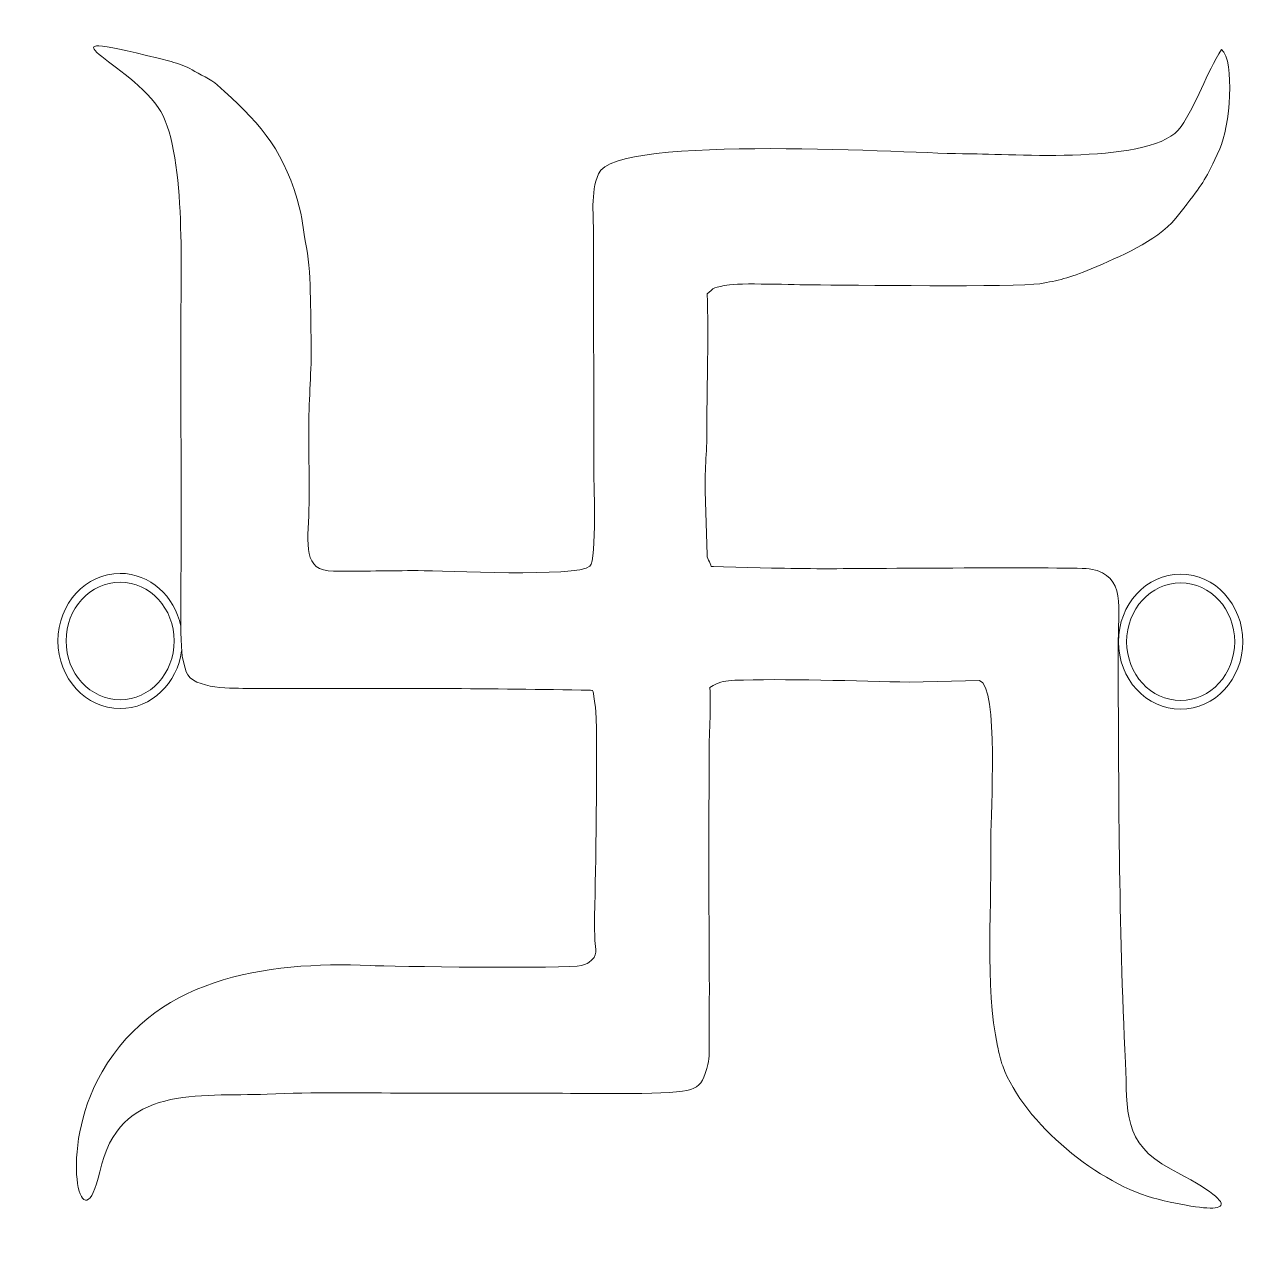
# Model space of a CAD drawing. Header units: millimetres. Extents: x -52 to 26.9, y -22 to 56.5.
import ezdxf

# ---------------------------------------------------------------- set-up
doc = ezdxf.new("R2010")
doc.units = ezdxf.units.MM
doc.header["$MEASUREMENT"] = 0
doc.layers.add('Layer 1', color=7, linetype='Continuous')

msp = doc.modelspace()

# ---------------------------------------------------------------- linework, layer by layer
at = {"layer": 'Layer 1', "color": 250, "lineweight": 9}
for centre, major_axis, ratio in [((-45.8246, 16.8875), (0, 3.7736), 0.9199968), ((22.2663, 16.8415), (0, 4.3395), 0.9200138), ((22.2663, 16.8415), (0, 3.7736), 0.9199968)]:
    msp.add_ellipse(centre, major_axis=major_axis, ratio=ratio, dxfattribs=at)
for points, knots in [([(-7.7364, 21.6765), (-7.7817, 21.6759), (-7.8262, 21.6757), (-7.8703, 21.6762), (-7.8703, 21.6762), (-7.9101, 21.8657), (-8.2078, 22.333), (-8.1264, 22.4038), (-8.1264, 22.4038), (-8.1264, 22.4038), (-8.2682, 26.5226), (-8.2682, 26.5226), (-8.2682, 26.5226), (-8.2756, 27.931), (-8.1416, 29.2649), (-8.1479, 30.7042), (-8.1479, 30.7042), (-8.1601, 33.4914), (-8.0165, 36.4155), (-8.1343, 39.1781), (-8.1343, 39.1781), (-7.9401, 39.3008), (-7.8246, 39.4921), (-7.6329, 39.5686), (-7.6329, 39.5686), (-7.5295, 39.6098), (-7.0389, 39.7022), (-6.8662, 39.7398), (-6.8662, 39.7398), (-6.1782, 39.8894), (-2.3594, 39.7548), (-1.3476, 39.7501), (-1.3476, 39.7501), (0.673, 39.7408), (11.798, 39.5904), (13.2245, 39.8292), (13.2245, 39.8292), (14.4284, 40.0259), (15.0604, 40.1819), (16.5244, 40.7798), (16.5244, 40.7798), (18.3987, 41.6045), (20.6215, 42.4552), (21.9544, 44.0329), (21.9544, 44.0329), (21.9544, 44.0329), (22.5468, 44.7804), (22.5468, 44.7804), (22.5468, 44.7804), (22.6039, 44.8507), (22.5997, 44.8497), (22.6565, 44.9244), (22.6565, 44.9244), (23.8111, 46.4352), (23.8092, 46.4134), (24.7817, 48.4862), (24.7817, 48.4862), (25.4247, 49.8566), (25.7658, 54.103), (24.8997, 54.8731), (24.8997, 54.8731), (23.9191, 53.3559), (23.2866, 51.3435), (22.2957, 49.9103), (22.2957, 49.9103), (20.6068, 47.4279), (11.4069, 48.171), (8.6044, 48.1678), (8.6044, 48.1678), (5.3139, 48.1643), (-14.0093, 49.4799), (-15.117, 46.8852), (-15.117, 46.8852), (-15.6367, 45.6678), (-15.4222, 44.151), (-15.4238, 42.6631), (-15.4238, 42.6631), (-15.4238, 42.6631), (-15.418, 28.0279), (-15.418, 28.0279), (-15.418, 28.0279), (-15.4192, 27.4764), (-15.2123, 22.0538), (-15.6585, 21.6879), (-15.6585, 21.6879), (-16.549, 20.9572), (-25.006, 21.4031), (-26.6875, 21.4057), (-26.6875, 21.4057), (-28.4922, 21.4082), (-30.3341, 21.3502), (-32.1264, 21.3693), (-32.1264, 21.3693), (-34.1369, 21.3907), (-33.757, 23.0196), (-33.7038, 25.3517), (-33.7038, 25.3517), (-33.6625, 27.165), (-33.72, 28.9061), (-33.7124, 30.7042), (-33.7124, 30.7042), (-33.7046, 32.5476), (-33.534, 34.2013), (-33.5504, 36.0564), (-33.5504, 36.0564), (-33.6213, 37.9272), (-33.5352, 40.7472), (-33.9146, 42.479), (-33.9146, 42.479), (-34.1409, 43.5115), (-34.0355, 43.7981), (-34.4645, 45.2623), (-34.4645, 45.2623), (-35.4704, 48.6939), (-37.0417, 50.2932), (-39.5853, 52.5951), (-39.5853, 52.5951), (-39.9716, 52.9259), (-40.7551, 53.289), (-41.2, 53.5659), (-41.2, 53.5659), (-41.6059, 53.8184), (-42.085, 53.9343), (-42.541, 54.0972), (-42.541, 54.0972), (-51.9596, 56.4647), (-45.5706, 54.2642), (-43.381, 51.1454), (-43.381, 51.1454), (-41.5769, 48.5739), (-41.9331, 40.4877), (-41.9248, 37.3944), (-41.9248, 37.3944), (-41.9248, 37.3944), (-41.9065, 22.4248), (-41.9065, 22.4248), (-41.9065, 22.4248), (-41.9068, 21.4575), (-42.0149, 16.5332), (-41.8048, 15.7235), (-41.8048, 15.7235), (-41.8048, 15.7235), (-41.6462, 15.1447), (-41.6462, 15.1447), (-41.6462, 15.1447), (-41.4763, 13.8056), (-38.8669, 13.856), (-37.7267, 13.8431), (-37.7267, 13.8431), (-36.6661, 13.8313), (-35.6091, 13.8402), (-34.5487, 13.8357), (-34.5487, 13.8357), (-28.2259, 13.8593), (-21.9553, 13.8431), (-15.6322, 13.7247), (-15.6322, 13.7247), (-15.3592, 13.6477), (-15.5233, 13.8883), (-15.3044, 12.6227), (-15.3044, 12.6227), (-15.1364, 11.6515), (-15.303, 2.0761), (-15.3326, 0.4301), (-15.3326, 0.4301), (-15.3483, -0.4478), (-15.3995, -1.4669), (-15.3379, -2.3344), (-15.3379, -2.3344), (-15.2982, -2.8921), (-15.1031, -3.3348), (-15.7306, -3.7527), (-15.7306, -3.7527), (-15.8656, -3.8427), (-16.0057, -3.8938), (-16.1981, -3.9462), (-16.1981, -3.9462), (-17.0696, -4.1832), (-28.6125, -4.0033), (-29.7747, -3.9528), (-29.7747, -3.9528), (-36.4669, -3.6628), (-43.946, -4.7129), (-47.3109, -11.3863), (-47.3109, -11.3863), (-49.8177, -16.3589), (-48.1845, -21.9854), (-47.1341, -17.1894), (-47.1341, -17.1894), (-45.8955, -11.5269), (-40.8185, -12.408), (-36.3886, -12.2049), (-36.3886, -12.2049), (-33.438, -12.0698), (-30.3223, -12.134), (-27.3566, -12.1438), (-27.3566, -12.1438), (-24.3179, -12.1541), (-21.2789, -12.1337), (-18.2409, -12.1458), (-18.2409, -12.1458), (-16.5268, -12.1526), (-10.6969, -12.2771), (-9.4292, -11.9701), (-9.4292, -11.9701), (-8.7361, -11.8023), (-8.4925, -11.5658), (-8.2596, -10.8803), (-8.2596, -10.8803), (-7.9276, -9.9031), (-8.029, -10.0052), (-8.0136, -8.8529), (-8.0136, -8.8529), (-7.9535, -4.3541), (-8.0501, 0.3203), (-8.0268, 4.8625), (-8.0268, 4.8625), (-8.019, 6.3643), (-8.0054, 7.8777), (-8.0125, 9.3786), (-8.0125, 9.3786), (-8.0192, 10.8271), (-7.8818, 12.5117), (-7.9535, 13.8945), (-7.9535, 13.8945), (-7.9535, 13.8945), (-7.7461, 14.0214), (-7.7461, 14.0214), (-7.7461, 14.0214), (-7.2924, 14.2965), (-6.9398, 14.3357), (-6.3645, 14.3613), (-6.3645, 14.3613), (-3.4582, 14.4905), (1.7342, 14.2993), (4.841, 14.2509), (4.841, 14.2509), (4.841, 14.2509), (9.357, 14.3489), (9.357, 14.3489), (9.357, 14.3489), (10.6062, 14.0117), (10.0598, 5.7191), (10.0832, 4.2771), (10.0832, 4.2771), (10.1485, 0.2463), (9.7004, -5.3972), (10.5062, -9.117), (10.5062, -9.117), (10.5968, -9.5358), (10.7047, -10.0254), (10.842, -10.3995), (10.842, -10.3995), (12.199, -14.0907), (17.0788, -18.0607), (20.8223, -18.9602), (20.8223, -18.9602), (25.0523, -19.9766), (26.9393, -19.7848), (21.6071, -16.9981), (21.6071, -16.9981), (18.5191, -15.3644), (18.867, -13.331), (18.7178, -10.1876), (18.7178, -10.1876), (18.2936, -1.263), (18.2769, 7.4072), (18.2577, 16.4034), (18.2577, 16.4034), (18.2401, 19.0643), (18.789, 21.0618), (16.51, 21.5084), (16.51, 21.5084), (15.7083, 21.6654), (1.3378, 21.5221), (-0.6785, 21.5284), (-0.6785, 21.5284), (-1.7841, 21.5317), (-2.8894, 21.5534), (-3.996, 21.5733)], [0, 0, 0, 0, 0.0140845, 0.0140845, 0.0140845, 0.0140845, 0.028169, 0.028169, 0.028169, 0.028169, 0.0422535, 0.0422535, 0.0422535, 0.0422535, 0.056338, 0.056338, 0.056338, 0.056338, 0.0704225, 0.0704225, 0.0704225, 0.0704225, 0.084507, 0.084507, 0.084507, 0.084507, 0.0985915, 0.0985915, 0.0985915, 0.0985915, 0.1126761, 0.1126761, 0.1126761, 0.1126761, 0.1267606, 0.1267606, 0.1267606, 0.1267606, 0.1408451, 0.1408451, 0.1408451, 0.1408451, 0.1549296, 0.1549296, 0.1549296, 0.1549296, 0.1690141, 0.1690141, 0.1690141, 0.1690141, 0.1830986, 0.1830986, 0.1830986, 0.1830986, 0.1971831, 0.1971831, 0.1971831, 0.1971831, 0.2112676, 0.2112676, 0.2112676, 0.2112676, 0.2253521, 0.2253521, 0.2253521, 0.2253521, 0.2394366, 0.2394366, 0.2394366, 0.2394366, 0.2535211, 0.2535211, 0.2535211, 0.2535211, 0.2676056, 0.2676056, 0.2676056, 0.2676056, 0.2816901, 0.2816901, 0.2816901, 0.2816901, 0.2957746, 0.2957746, 0.2957746, 0.2957746, 0.3098592, 0.3098592, 0.3098592, 0.3098592, 0.3239437, 0.3239437, 0.3239437, 0.3239437, 0.3380282, 0.3380282, 0.3380282, 0.3380282, 0.3521127, 0.3521127, 0.3521127, 0.3521127, 0.3661972, 0.3661972, 0.3661972, 0.3661972, 0.3802817, 0.3802817, 0.3802817, 0.3802817, 0.3943662, 0.3943662, 0.3943662, 0.3943662, 0.4084507, 0.4084507, 0.4084507, 0.4084507, 0.4225352, 0.4225352, 0.4225352, 0.4225352, 0.4366197, 0.4366197, 0.4366197, 0.4366197, 0.4507042, 0.4507042, 0.4507042, 0.4507042, 0.4647887, 0.4647887, 0.4647887, 0.4647887, 0.4788732, 0.4788732, 0.4788732, 0.4788732, 0.4929577, 0.4929577, 0.4929577, 0.4929577, 0.5070423, 0.5070423, 0.5070423, 0.5070423, 0.5211268, 0.5211268, 0.5211268, 0.5211268, 0.5352113, 0.5352113, 0.5352113, 0.5352113, 0.5492958, 0.5492958, 0.5492958, 0.5492958, 0.5633803, 0.5633803, 0.5633803, 0.5633803, 0.5774648, 0.5774648, 0.5774648, 0.5774648, 0.5915493, 0.5915493, 0.5915493, 0.5915493, 0.6056338, 0.6056338, 0.6056338, 0.6056338, 0.6197183, 0.6197183, 0.6197183, 0.6197183, 0.6338028, 0.6338028, 0.6338028, 0.6338028, 0.6478873, 0.6478873, 0.6478873, 0.6478873, 0.6619718, 0.6619718, 0.6619718, 0.6619718, 0.6760563, 0.6760563, 0.6760563, 0.6760563, 0.6901408, 0.6901408, 0.6901408, 0.6901408, 0.7042254, 0.7042254, 0.7042254, 0.7042254, 0.7183099, 0.7183099, 0.7183099, 0.7183099, 0.7323944, 0.7323944, 0.7323944, 0.7323944, 0.7464789, 0.7464789, 0.7464789, 0.7464789, 0.7605634, 0.7605634, 0.7605634, 0.7605634, 0.7746479, 0.7746479, 0.7746479, 0.7746479, 0.7887324, 0.7887324, 0.7887324, 0.7887324, 0.8028169, 0.8028169, 0.8028169, 0.8028169, 0.8169014, 0.8169014, 0.8169014, 0.8169014, 0.8309859, 0.8309859, 0.8309859, 0.8309859, 0.8450704, 0.8450704, 0.8450704, 0.8450704, 0.8591549, 0.8591549, 0.8591549, 0.8591549, 0.8732394, 0.8732394, 0.8732394, 0.8732394, 0.8873239, 0.8873239, 0.8873239, 0.8873239, 0.9014085, 0.9014085, 0.9014085, 0.9014085, 0.915493, 0.915493, 0.915493, 0.915493, 0.9295775, 0.9295775, 0.9295775, 0.9295775, 0.943662, 0.943662, 0.943662, 0.943662, 0.9577465, 0.9577465, 0.9577465, 0.9577465, 0.971831, 0.971831, 0.971831, 0.971831, 1, 1, 1, 1]), ([(-41.8737, 16.2592), (-42.1537, 14.1603), (-43.816, 12.548), (-45.8246, 12.548), (-45.8246, 12.548), (-48.0295, 12.548), (-49.817, 14.4908), (-49.817, 16.8875), (-49.817, 16.8875), (-49.817, 19.2842), (-48.0295, 21.227), (-45.8246, 21.227), (-45.8246, 21.227), (-43.9198, 21.227), (-42.3265, 19.7769), (-41.9281, 17.8371)], [0, 0, 0, 0, 0.2, 0.2, 0.2, 0.2, 0.4, 0.4, 0.4, 0.4, 0.6, 0.6, 0.6, 0.6, 1, 1, 1, 1])]:
    msp.add_open_spline(points, degree=3, knots=knots, dxfattribs=at)
msp.add_open_spline([(-7.8703, 21.6762), (-7.8703, 21.6762), (-3.9471, 21.5723), (-3.9471, 21.5723)], degree=3, dxfattribs=at)

doc.saveas('drawing.dxf')
